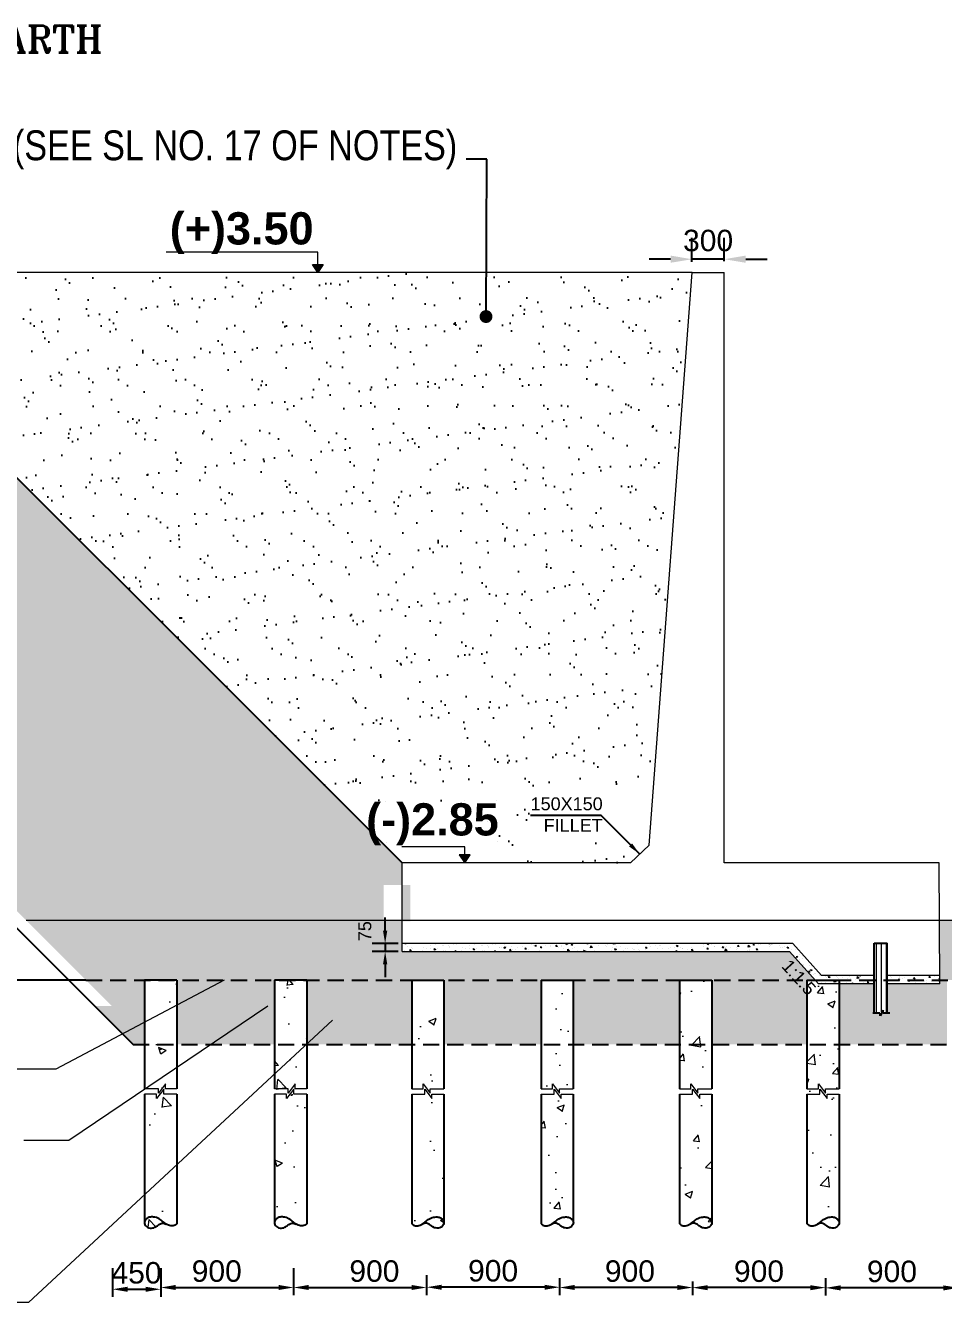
# Model space of a CAD drawing. Extents: x -426260 to 2055400, y -4304674 to -305611.
# Drawn here: x 1019022 to 1027569, y -1929751 to -1917859 of the extents above; entities that cross this region are included whole.
import ezdxf

# ---------------------------------------------------------------- set-up
doc = ezdxf.new("R2010")
doc.units = 0
doc.header["$LTSCALE"] = 300
doc.header["$MEASUREMENT"] = 0
doc.header["$PDMODE"] = 3
doc.linetypes.add('ACAD_ISO03W100', pattern=[30, 12, -18])
doc.linetypes.add('DASHED', pattern=[0.75, 0.5, -0.25])
doc.layers.get('0').update_dxf_attribs({"linetype": 'CONTINUOUS'})
doc.layers.get('DEFPOINTS').update_dxf_attribs({"linetype": 'CONTINUOUS'})
doc.layers.add('Dim', color=7, linetype='CONTINUOUS', lineweight=9)
doc.layers.add('HATCH', color=252, linetype='CONTINUOUS', lineweight=5)
for name, color, linetype in [('LINE', 7, 'CONTINUOUS'), ('P1', 7, 'CONTINUOUS'), ('TXT', 7, 'CONTINUOUS')]:
    doc.layers.add(name, color=color, linetype=linetype)
doc.styles.add('Arial', font='arial.ttf')
doc.styles.add('BIG', font='ROMANT.SHX')
doc.styles.add('DIM', font='isocp3.shx')
doc.styles.add('dimText', font='ARIALN.TTF')
doc.dimstyles.new('dim_100', dxfattribs={"dimtxt": 200, "dimasz": 200, "dimexe": 200, "dimexo": 100, "dimgap": 70, "dimtad": 1, "dimdec": 0, "dimzin": 0, "dimdsep": 46, "dimtxsty": 'DIM', "dimcen": 150, "dimclrd": 5, "dimclre": 5, "dimclrt": 7, "dimadec": 0, "dimazin": 0, "dimtfac": 1, "dimtdec": 0, "dimtmove": 0, "dimatfit": 3, "dimfxl": 20, "dimtolj": 1, "dimtzin": 0, "dimarcsym": 0})
doc.dimstyles.new('dim_230', dxfattribs={"dimtxt": 460, "dimasz": 460, "dimexe": 230, "dimexo": 100, "dimgap": 100, "dimtad": 1, "dimdec": 0, "dimzin": 0, "dimdsep": 46, "dimtxsty": 'dimText', "dimcen": 0.09, "dimclrd": 256, "dimclre": 256, "dimclrt": 7, "dimadec": 0, "dimazin": 0, "dimtfac": 1, "dimtdec": 0, "dimtofl": 0, "dimtmove": 0, "dimatfit": 3, "dimfxl": 1, "dimtolj": 1, "dimtzin": 0, "dimlwd": -1, "dimlwe": -1, "dimarcsym": 0})
doc.dimstyles.new('dim_250', dxfattribs={"dimtxt": 500, "dimasz": 500, "dimexe": 500, "dimexo": 100, "dimgap": 150, "dimtad": 1, "dimdec": 0, "dimzin": 0, "dimdsep": 46, "dimtxsty": 'Arial', "dimcen": 350, "dimclrd": 5, "dimclre": 5, "dimclrt": 7, "dimadec": 0, "dimazin": 0, "dimtfac": 1, "dimtdec": 0, "dimtmove": 0, "dimatfit": 3, "dimfxl": 500, "dimfxlon": 1, "dimtolj": 1, "dimtzin": 0, "dimarcsym": 0})
doc.dimstyles.new('dim_60', dxfattribs={"dimtxt": 120, "dimasz": 120, "dimexe": 60, "dimexo": 60, "dimgap": 50, "dimtad": 1, "dimdec": 0, "dimzin": 0, "dimdsep": 46, "dimtxsty": 'DIM', "dimcen": 0.09, "dimclrd": 5, "dimclre": 5, "dimclrt": 7, "dimadec": 0, "dimazin": 0, "dimtfac": 1, "dimtdec": 0, "dimtmove": 0, "dimatfit": 3, "dimfxl": 1, "dimtolj": 1, "dimtzin": 0, "dimarcsym": 0})
doc.dimstyles.new('dim_70', dxfattribs={"dimtxt": 140, "dimasz": 140, "dimexe": 70, "dimexo": 40, "dimgap": 50, "dimtad": 1, "dimdec": 0, "dimzin": 0, "dimdsep": 46, "dimtxsty": 'Arial', "dimcen": 0.09, "dimclrd": 5, "dimclre": 5, "dimclrt": 7, "dimadec": 0, "dimazin": 0, "dimtfac": 1, "dimtdec": 0, "dimtmove": 0, "dimatfit": 3, "dimfxl": 1, "dimtolj": 1, "dimtzin": 0, "dimarcsym": 0})
pattern_1 = [(37.5, (-16845.33, -437238.19), (-5.039469, 154.1459015), [0, -121.6, 0, -136, 0, -130]), (7.5, (-16845.33, -437238.19), (141.582136, 225.771685), [0, -65.6, 0, -109.6, 0, -42]), (327.5, (-16943.73, -437238.19), (249.131349, 0.452724), [0, -40, 0, -144, 0, -188]), (317.5, (-16943.73, -437238.19), (240.490128, 70.214045), [0, -20, 0, -94.4, 0, -108])]

# ---------------------------------------------------------------- blocks, each defined once
blk = doc.blocks.new('*D115')
at = {"layer": 'DEFPOINTS', "color": 0, "ltscale": 50, "transparency": 16777216}
for p in [(1023994, -1929486), (1025232, -1929517), (1023994, -1929612)]:
    blk.add_point(p, dxfattribs=at)
at = {"layer": 'HATCH', "color": 5, "lineweight": -2, "ltscale": 50, "transparency": 16777216}
for p, q in [((1023994, -1929526), (1023994, -1929682)), ((1025232, -1929557), (1025232, -1929682)), ((1025092, -1929612), (1024134, -1929612))]:
    blk.add_line(p, q, dxfattribs=at)
at = {"layer": 'HATCH', "color": 5, "ltscale": 50, "transparency": 16777216}
for points in [[(1024134, -1929588), (1024134, -1929635), (1023994, -1929612)], [(1025092, -1929588), (1025092, -1929635), (1025232, -1929612)]]:
    blk.add_solid(points, dxfattribs=at)
at = {"layer": 'HATCH', "color": 7, "ltscale": 50, "transparency": 16777216, "insert": (1024649, -1929460), "char_height": 200, "attachment_point": 5, "style": 'Arial'}
blk.add_mtext('\\A1;900', dxfattribs=at)
blk = doc.blocks.new('*D116')
at = {"layer": 'DEFPOINTS', "color": 0, "ltscale": 50, "transparency": 16777216}
for p in [(1022756, -1929457), (1023994, -1929486), (1022756, -1929609)]:
    blk.add_point(p, dxfattribs=at)
at = {"layer": 'HATCH', "color": 5, "lineweight": -2, "ltscale": 50, "transparency": 16777216}
for p, q in [((1022756, -1929497), (1022756, -1929679)), ((1023994, -1929526), (1023994, -1929679)), ((1023854, -1929609), (1022896, -1929609))]:
    blk.add_line(p, q, dxfattribs=at)
at = {"layer": 'HATCH', "color": 5, "ltscale": 50, "transparency": 16777216}
for points in [[(1022896, -1929586), (1022896, -1929633), (1022756, -1929609)], [(1023854, -1929586), (1023854, -1929633), (1023994, -1929609)]]:
    blk.add_solid(points, dxfattribs=at)
at = {"layer": 'HATCH', "color": 7, "ltscale": 50, "transparency": 16777216, "insert": (1023375, -1929457), "char_height": 200, "attachment_point": 5, "style": 'Arial'}
blk.add_mtext('\\A1;900', dxfattribs=at)
blk = doc.blocks.new('*D117')
at = {"layer": 'DEFPOINTS', "color": 0, "ltscale": 50, "transparency": 16777216}
for p in [(1025227, -1920035), (1025227, -1920159), (1025527, -1920154)]:
    blk.add_point(p, dxfattribs=at)
at = {"layer": 'HATCH', "color": 5, "lineweight": -2, "ltscale": 50, "transparency": 16777216}
for p, q in [((1025227, -1920059), (1025227, -1919835)), ((1025527, -1920054), (1025527, -1919835)), ((1025027, -1920035), (1024827, -1920035)), ((1025527, -1920035), (1025227, -1920035)), ((1025727, -1920035), (1025927, -1920035))]:
    blk.add_line(p, q, dxfattribs=at)
at = {"layer": 'HATCH', "color": 5, "ltscale": 50, "transparency": 16777216}
for points in [[(1025027, -1920001), (1025027, -1920068), (1025227, -1920035)], [(1025727, -1920001), (1025727, -1920068), (1025527, -1920035)]]:
    blk.add_solid(points, dxfattribs=at)
at = {"layer": 'HATCH', "color": 7, "ltscale": 50, "transparency": 16777216, "insert": (1025377, -1919862), "char_height": 200, "attachment_point": 5, "style": 'Arial'}
blk.add_mtext('\\A1;300', dxfattribs=at)
blk = doc.blocks.new('RT')
at = {"layer": 'Dim', "ltscale": 50}
h = blk.add_hatch(dxfattribs=at)
h.set_pattern_fill('AR-CONC', color=8, scale=100, style=0)
h.set_pattern_definition([(50, (-3013919.5, 641592.65), (717.26018, -62.75213), [75, -825]), (355, (-3013919.5, 641592.65), (-138.75133, 752.19213), [60, -660]), (100.4514, (-3013859.75, 641587.4), (578.50938, 689.43954), [63.74019, -701.14211]), (46.1842, (-3013919.5, 641792.65), (1067.24105, -165.51901), [112.5, -1237.5]), (96.6356, (-3013830.6, 641778.9), (934.6627, 974.11787), [95.6103, -1051.713]), (351.1842, (-3013919.5, 641792.7), (934.66195, 974.1186), [90, -990]), (21, (-3013819.5, 641742.65), (596.90705, -402.61889), [75, -825]), (326, (-3013819.5, 641742.65), (243.31533, 725.15005), [60, -660]), (71.4514, (-3013769.8, 641709.1), (840.22263, 322.5305), [63.74019, -701.14211]), (37.5, (-3013919.52, 641592.65), (12.159855, 332.893854), [0, -652, 0, -670, 0, -662.5]), (7.5, (-3013919.52, 641592.65), (263.069537, 394.41171), [0, -382, 0, -637, 0, -252.5]), (327.5, (-3014142.52, 641592.65), (533.822436, -22.554872), [0, -250, 0, -780, 0, -1035]), (317.5, (-3014242.52, 641592.65), (583.18617, 100.10498), [0, -325, 0, -518, 0, -735])])
h.paths.add_polyline_path([(150, -2269), (138, -2291), (119, -2305), (97, -2311), (74, -2310), (52, -2302), (33, -2290), (15, -2276), (-6, -2267), (-29, -2266), (-52, -2273), (-64, -2281), (-86, -2289), (-109, -2290), (-130, -2283), (-150, -2271), (-150, 0), (150, 0)])
for points in [[(-150, -1014), (-44, -1014), (-44, -966), (22, -1055), (22, -1014), (150, -1014)], [(-150, -1063), (-29, -1063), (-29, -1015), (38, -1103), (38, -1063), (150, -1063)]]:
    blk.add_lwpolyline(points, dxfattribs=at)
at = {"layer": 'P1', "ltscale": 50}
for points in [[(-150, 0), (-150, -1014)], [(-150, 0), (150, 0)], [(150, 0), (150, -1014)], [(-150, -1063), (-150, -2271)], [(150, -1063), (150, -2253)]]:
    blk.add_lwpolyline(points, dxfattribs=at)
blk.add_spline([(-150, -2271), (-115, -2289), (-72, -2284), (-23, -2252), (15, -2223), (67, -2207), (106, -2210), (132, -2224), (144, -2239), (150, -2253), (150, -2266), (123, -2303), (73, -2309), (38, -2293), (10, -2273), (-18, -2265), (-51, -2273)], degree=3, dxfattribs=at)
blk = doc.blocks.new('PILE.5')
at = {"layer": 'HATCH', "color": 5}
blk.add_blockref('RT', (0, 0), dxfattribs=at)
blk = doc.blocks.new('*D118')
at = {"layer": 'DEFPOINTS', "color": 0, "ltscale": 50, "transparency": 16777216}
for p in [(1021518, -1929393), (1022756, -1929457), (1022756, -1929612)]:
    blk.add_point(p, dxfattribs=at)
at = {"layer": 'HATCH', "color": 5, "lineweight": -2, "ltscale": 50, "transparency": 16777216}
for p, q in [((1021518, -1929433), (1021518, -1929682)), ((1022756, -1929497), (1022756, -1929682)), ((1021658, -1929612), (1022616, -1929612))]:
    blk.add_line(p, q, dxfattribs=at)
at = {"layer": 'HATCH', "color": 5, "ltscale": 50, "transparency": 16777216}
for points in [[(1021658, -1929588), (1021658, -1929635), (1021518, -1929612)], [(1022616, -1929588), (1022616, -1929635), (1022756, -1929612)]]:
    blk.add_solid(points, dxfattribs=at)
at = {"layer": 'HATCH', "color": 7, "ltscale": 50, "transparency": 16777216, "insert": (1022270, -1929460), "char_height": 200, "attachment_point": 5, "style": 'Arial'}
blk.add_mtext('\\A1;900', dxfattribs=at)
blk = doc.blocks.new('*D119')
at = {"layer": 'DEFPOINTS', "color": 0, "ltscale": 50, "transparency": 16777216}
for p in [(1026470, -1929517), (1027708, -1929486), (1026470, -1929615)]:
    blk.add_point(p, dxfattribs=at)
at = {"layer": 'HATCH', "color": 5, "lineweight": -2, "ltscale": 50, "transparency": 16777216}
for p, q in [((1026470, -1929557), (1026470, -1929685)), ((1027708, -1929526), (1027708, -1929685)), ((1027568, -1929615), (1026610, -1929615))]:
    blk.add_line(p, q, dxfattribs=at)
at = {"layer": 'HATCH', "color": 5, "ltscale": 50, "transparency": 16777216}
for points in [[(1026610, -1929592), (1026610, -1929639), (1026470, -1929615)], [(1027568, -1929592), (1027568, -1929639), (1027708, -1929615)]]:
    blk.add_solid(points, dxfattribs=at)
at = {"layer": 'HATCH', "color": 7, "ltscale": 50, "transparency": 16777216, "insert": (1027089, -1929463), "char_height": 200, "attachment_point": 5, "style": 'Arial'}
blk.add_mtext('\\A1;900', dxfattribs=at)
blk = doc.blocks.new('*D122')
at = {"layer": 'DEFPOINTS', "color": 0, "ltscale": 500, "transparency": 16777216}
for p in [(1022779, -1926407), (1022370, -1926482), (1022848, -1926482)]:
    blk.add_point(p, dxfattribs=at)
at = {"layer": 'Dim', "color": 5, "lineweight": -2, "ltscale": 500, "transparency": 16777216}
for p, q in [((1022370, -1926287), (1022370, -1926167)), ((1022490, -1926407), (1022250, -1926407)), ((1022370, -1926407), (1022370, -1926482)), ((1022490, -1926482), (1022250, -1926482)), ((1022370, -1926602), (1022370, -1926722))]:
    blk.add_line(p, q, dxfattribs=at)
at = {"layer": 'Dim', "color": 5, "ltscale": 500, "transparency": 16777216}
for points in [[(1022350, -1926287), (1022390, -1926287), (1022370, -1926407)], [(1022350, -1926602), (1022390, -1926602), (1022370, -1926482)]]:
    blk.add_solid(points, dxfattribs=at)
at = {"layer": 'Dim', "color": 7, "ltscale": 500, "transparency": 16777216, "insert": (1022182, -1926293), "char_height": 120, "attachment_point": 5, "rotation": 90, "style": 'Arial'}
blk.add_mtext('\\A1;75', dxfattribs=at)
blk = doc.blocks.new('*D123')
at = {"layer": 'DEFPOINTS', "color": 0, "ltscale": 50, "transparency": 16777216}
for p in [(1019831, -1929393), (1020280, -1929393), (1020280, -1929628)]:
    blk.add_point(p, dxfattribs=at)
at = {"layer": 'HATCH', "color": 5, "lineweight": -2, "ltscale": 50, "transparency": 16777216}
for p, q in [((1019831, -1929433), (1019831, -1929698)), ((1020280, -1929433), (1020280, -1929698)), ((1019971, -1929628), (1020140, -1929628))]:
    blk.add_line(p, q, dxfattribs=at)
at = {"layer": 'HATCH', "color": 5, "ltscale": 50, "transparency": 16777216}
for points in [[(1019971, -1929605), (1019971, -1929652), (1019831, -1929628)], [(1020140, -1929605), (1020140, -1929652), (1020280, -1929628)]]:
    blk.add_solid(points, dxfattribs=at)
at = {"layer": 'HATCH', "color": 7, "ltscale": 50, "transparency": 16777216, "insert": (1020055, -1929476), "char_height": 200, "attachment_point": 5, "style": 'Arial'}
blk.add_mtext('\\A1;450', dxfattribs=at)
blk = doc.blocks.new('*D141')
at = {"layer": 'DEFPOINTS', "color": 0, "ltscale": 50, "transparency": 16777216}
for p in [(1020280, -1929393), (1021518, -1929457), (1021518, -1929612)]:
    blk.add_point(p, dxfattribs=at)
at = {"layer": 'HATCH', "color": 5, "lineweight": -2, "ltscale": 50, "transparency": 16777216}
for p, q in [((1020280, -1929433), (1020280, -1929682)), ((1021518, -1929497), (1021518, -1929682)), ((1020420, -1929612), (1021378, -1929612))]:
    blk.add_line(p, q, dxfattribs=at)
at = {"layer": 'HATCH', "color": 5, "ltscale": 50, "transparency": 16777216}
for points in [[(1020420, -1929588), (1020420, -1929635), (1020280, -1929612)], [(1021378, -1929588), (1021378, -1929635), (1021518, -1929612)]]:
    blk.add_solid(points, dxfattribs=at)
at = {"layer": 'HATCH', "color": 7, "ltscale": 50, "transparency": 16777216, "insert": (1020802, -1929460), "char_height": 200, "attachment_point": 5, "style": 'Arial'}
blk.add_mtext('\\A1;900', dxfattribs=at)
blk = doc.blocks.new('*D223')
at = {"layer": 'DEFPOINTS', "color": 0, "ltscale": 50, "transparency": 16777216}
for p in [(1025232, -1929515), (1026470, -1929484), (1025232, -1929613)]:
    blk.add_point(p, dxfattribs=at)
at = {"layer": 'HATCH', "color": 5, "lineweight": -2, "ltscale": 50, "transparency": 16777216}
for p, q in [((1025232, -1929555), (1025232, -1929683)), ((1026470, -1929524), (1026470, -1929683)), ((1026330, -1929613), (1025372, -1929613))]:
    blk.add_line(p, q, dxfattribs=at)
at = {"layer": 'HATCH', "color": 5, "ltscale": 50, "transparency": 16777216}
for points in [[(1025372, -1929590), (1025372, -1929637), (1025232, -1929613)], [(1026330, -1929590), (1026330, -1929637), (1026470, -1929613)]]:
    blk.add_solid(points, dxfattribs=at)
at = {"layer": 'HATCH', "color": 7, "ltscale": 50, "transparency": 16777216, "insert": (1025851, -1929461), "char_height": 200, "attachment_point": 5, "style": 'Arial'}
blk.add_mtext('\\A1;900', dxfattribs=at)

msp = doc.modelspace()

# ---------------------------------------------------------------- hatches: boundary and pattern name
at = {"layer": 'Dim', "ltscale": 500}
h = msp.add_hatch(color=15, dxfattribs=at)
h.dxf.hatch_style = 1
h.paths.add_polyline_path([(1021743.8, -1920083.2), (1021694.1, -1920083.2), (1021743.8, -1920157.1)])
h.paths.add_polyline_path([(1021793.5, -1920083.2), (1021743.8, -1920083.2), (1021743.8, -1920157.1)])
h = msp.add_hatch(color=15, dxfattribs=at)
h.dxf.hatch_style = 1
h.paths.add_polyline_path([(1023110.5, -1925583.6), (1023160.2, -1925583.6), (1023110.5, -1925657.5)])
h.paths.add_polyline_path([(1023060.7, -1925583.6), (1023110.5, -1925583.6), (1023110.5, -1925657.5)])
at = {"layer": 'HATCH', "ltscale": 10}
h = msp.add_hatch(dxfattribs=at)
h.set_pattern_fill('ANSI31', color=256, scale=375, angle=45, style=0)
h.set_pattern_definition([(90, (891758.233, -1917095.822), (46.875, 7e-15), [])])
h.paths.add_polyline_path([(1027044.5, -1927062), (1027000.3, -1927062), (1027000.3, -1927033.5), (1026972.3, -1927088.9), (1026972.3, -1927062), (1026924.5, -1927061.4), (1026924.5, -1926407.3), (1027044.5, -1926407.3)])
at = {"layer": 'LINE', "lineweight": 9, "ltscale": 50}
h = msp.add_hatch(dxfattribs=at)
h.set_pattern_fill('AR-SAND', color=0, scale=80, style=0)
h.set_pattern_definition(pattern_1)
h.paths.add_polyline_path([(1012993.4, -1920157.1), (1017026.8, -1920157.1), (1022527.2, -1925657.5), (1022527.2, -1926191.4), (1021623.8, -1926191.4), (1021623.8, -1925049.3), (1017900.8, -1925064.5)])
h.paths.add_polyline_path([(1017900.8, -1925064.5), (1021623.8, -1925049.3), (1021623.8, -1926191.4), (1019027.7, -1926191.4)], flags=17)
h.paths.add_polyline_path([(1022604.2, -1926202.2), (1022356.9, -1926202.2), (1022356.9, -1925862.5), (1022604.2, -1925862.5)])
h.paths.add_polyline_path([(1018590.5, -1922229.5), (1018230.7, -1921876.9), (1018519.2, -1921582.5), (1018879, -1921935.2)], flags=16)
at = {"layer": 'LINE', "ltscale": 50}
h = msp.add_hatch(dxfattribs=at)
h.set_pattern_fill('AR-SAND', color=4, scale=200, style=0)
h.set_pattern_definition([(37.5, (-16845.33, -437238.2), (-12.59867, 385.364754), [0, -304, 0, -340, 0, -325]), (7.5, (-16845.33, -437238.2), (353.95534, 564.42921), [0, -164, 0, -274, 0, -105]), (327.5, (-17091.33, -437238.2), (622.82837, 1.13181), [0, -100, 0, -360, 0, -470]), (317.5, (-17091.33, -437238.2), (601.22532, 175.53511), [0, -50, 0, -236, 0, -270])])
h.paths.add_polyline_path([(1023160.2, -1925583.6), (1023060.7, -1925583.6), (1023110.5, -1925657.5), (1022527.2, -1925657.5), (1017026.8, -1920157.1), (1025226.8, -1920164.5), (1024820.6, -1925499.1), (1024653.9, -1925657.5), (1023110.5, -1925657.5)])
h.paths.add_polyline_path([(1023329.3, -1925657.5), (1022527.2, -1925657.5), (1022285.8, -1925160.7), (1023295.6, -1925157)], flags=17)
h.paths.add_polyline_path([(1023816.8, -1925442.9), (1023816.8, -1924995.6), (1024864, -1925002.4), (1024827.2, -1925492.8)], flags=16)
at = {"layer": 'LINE', "lineweight": 9}
h = msp.add_hatch(dxfattribs=at)
h.set_pattern_fill('AR-SAND', color=256, scale=70, style=0)
h.set_pattern_definition([(37.5, (-18848.5, -432611.6), (-4.409535, 134.877664), [0, -106.4, 0, -119, 0, -113.75]), (7.5, (-18848.5, -432611.6), (123.88437, 197.550225), [0, -57.4, 0, -95.9, 0, -36.75]), (327.5, (-18934.6, -432611.6), (217.98993, 0.396134), [0, -35, 0, -126, 0, -164.5]), (317.5, (-18934.6, -432611.6), (210.428862, 61.43729), [0, -17.5, 0, -82.6, 0, -94.5])])
h.paths.add_polyline_path([(1029547.5, -1926991.4), (1029098.4, -1926991.4), (1029098.4, -1927348.2), (1029190.8, -1927348.2)])
h.paths.add_polyline_path([(1028798.4, -1926991.4), (1027902.5, -1926991.4), (1027902.5, -1927348.2), (1028798.4, -1927348.2)])
h.paths.add_polyline_path([(1027602.5, -1926991.4), (1027044.5, -1926991.4), (1027044.5, -1927056.3), (1027005.8, -1927056.3), (1027005.8, -1927027.7), (1026977.7, -1927083.1), (1026977.7, -1927056.3), (1026924.5, -1927056.3), (1026924.5, -1926991.4), (1026597.7, -1926991.4), (1026597.7, -1927348.2), (1027602.5, -1927348.2)])
h.paths.add_polyline_path([(1026297.7, -1926991.4), (1025410.7, -1926991.4), (1025410.7, -1927348.2), (1026297.7, -1927348.2)])
h.paths.add_polyline_path([(1025110.7, -1926991.4), (1024121.7, -1926991.4), (1024121.7, -1927348.2), (1025110.7, -1927348.2)])
h.paths.add_polyline_path([(1023821.7, -1926991.4), (1022917.1, -1926991.4), (1022917.1, -1927348.2), (1023821.7, -1927348.2)])
h.paths.add_polyline_path([(1022617.1, -1926991.4), (1021639.6, -1926991.4), (1021639.6, -1927348.2), (1022617.1, -1927348.2)])
h.paths.add_polyline_path([(1021339.6, -1926991.4), (1020430.1, -1926991.4), (1020430.1, -1927348.2), (1021339.6, -1927348.2)])
h.paths.add_polyline_path([(1020130.1, -1926991.4), (1019666.6, -1926991.4), (1020023.4, -1927348.2), (1020130.1, -1927348.2)])
h.paths.add_polyline_path([(1022090.9, -1926408.9), (1022090.9, -1926177.1), (1022272.9, -1926177.1), (1022272.9, -1926408.9)], flags=9)
h.paths.add_polyline_path([(1026011.3, -1926622.5), (1026208.1, -1926840), (1026342.1, -1926718.7), (1026145.3, -1926501.2)], flags=24)
h.paths.add_polyline_path([(1021898.4, -1926748.2), (1026372.9, -1926748.2), (1026134.5, -1926482.3), (1022527.2, -1926482.3), (1022527.2, -1926191.4), (1019027.7, -1926191.4), (1019827.7, -1926991.4), (1020130.1, -1926991.4), (1020130.1, -1926748.2), (1020430.1, -1926748.2), (1020430.1, -1926748.2), (1021598.4, -1926748.2), (1021598.4, -1926748.2), (1021898.4, -1926748.2)])
h.paths.add_polyline_path([(1027602.5, -1926748.2), (1029098.4, -1926748.2), (1029098.4, -1926991.4), (1029398.4, -1926991.4), (1030198.4, -1926191.4), (1027530.8, -1926191.4), (1027534.5, -1926782.3), (1027470.6, -1926782.3), (1027470.6, -1926991.4), (1027602.5, -1926991.4)])
at = {"layer": 'LINE', "lineweight": 9, "ltscale": 50}
h = msp.add_hatch(dxfattribs=at)
h.set_pattern_fill('AR-SAND', color=0, scale=80, style=0)
h.set_pattern_definition(pattern_1)
h.paths.add_polyline_path([(1023821.7, -1926748.2), (1022917.1, -1926748.2), (1022917.1, -1926991.4), (1023821.7, -1926991.4)])
h.paths.add_polyline_path([(1022617.1, -1926748.2), (1021639.6, -1926748.2), (1021639.6, -1926991.4), (1022617.1, -1926991.4)])
h.paths.add_polyline_path([(1021339.6, -1926748.2), (1020430.1, -1926748.2), (1020430.1, -1926991.4), (1021339.6, -1926991.4)])
h.paths.add_polyline_path([(1025110.7, -1926748.2), (1024121.7, -1926748.2), (1024121.7, -1926991.4), (1025110.7, -1926991.4)])
h.paths.add_polyline_path([(1026297.7, -1926748.2), (1025410.7, -1926748.2), (1025410.7, -1926991.4), (1026297.7, -1926991.4)])
h.paths.add_polyline_path([(1028798.4, -1926748.2), (1027902.5, -1926748.2), (1027902.5, -1926991.4), (1028798.4, -1926991.4)])
h.paths.add_polyline_path([(1027602.5, -1926748.2), (1027534.3, -1926748.2), (1027534.5, -1926782.3), (1027044.5, -1926782.3), (1027044.5, -1926991.4), (1027602.5, -1926991.4)])
h.paths.add_polyline_path([(1026924.5, -1926782.3), (1026597.7, -1926782.3), (1026597.7, -1926991.4), (1026924.5, -1926991.4)])
h.paths.add_polyline_path([(1026011.3, -1926622.5), (1026208.1, -1926840), (1026342.1, -1926718.7), (1026145.3, -1926501.2)], flags=9)

# ---------------------------------------------------------------- linework, layer by layer
at = {"color": 7, "lineweight": 15}
for p, q in [((1024827.2, -1925492.8), (1025227.4, -1920157.1)), ((1025227.4, -1920157.1), (1025527.4, -1920157.1)), ((1025527.4, -1925657.5), (1025527.4, -1920157.1)), ((1024827.2, -1925492.8), (1024653.9, -1925657.5)), ((1024653.9, -1925657.5), (1022527.2, -1925657.5)), ((1022527.2, -1926482.3), (1022527.2, -1925657.5)), ((1027527.4, -1925657.5), (1025527.4, -1925657.5)), ((1025527.4, -1925657.5), (1025527.4, -1925657.5)), ((1027534.5, -1926782.3), (1027527.4, -1925657.5)), ((1022677.2, -1926407.3), (1022527.2, -1926407.3)), ((1026165.5, -1926407.3), (1022677.2, -1926407.3)), ((1022527.2, -1926482.3), (1022677.2, -1926482.3)), ((1022677.2, -1926482.3), (1026134.5, -1926482.3)), ((1026924.5, -1926707.3), (1026434.5, -1926707.3)), ((1027534.5, -1926707.3), (1027044.5, -1926707.3)), ((1026924.5, -1926782.3), (1026403.5, -1926782.3)), ((1027534.5, -1926782.3), (1027044.5, -1926782.3))]:
    msp.add_line(p, q, dxfattribs=at)
for points in [[(1026165.5, -1926407.3), (1026434.5, -1926707.3)], [(1026134.5, -1926482.3), (1026403.5, -1926782.3)]]:
    msp.add_lwpolyline(points, dxfattribs=at)
at = {"layer": 'Dim', "ltscale": 500}
for points in [[(1021743.8, -1920083.2), (1021743.8, -1919968.1), (1020330.8, -1919968.1)], [(1023110.5, -1925583.6), (1023110.5, -1925507.7), (1022525.6, -1925507.7)]]:
    msp.add_lwpolyline(points, dxfattribs=at)
for points in [[(1021743.8, -1920157.1), (1021694.1, -1920083.2), (1021793.5, -1920083.2)], [(1023110.5, -1925657.5), (1023160.2, -1925583.6), (1023060.7, -1925583.6)]]:
    msp.add_lwpolyline(points, close=True, dxfattribs=at)
at = {"layer": 'HATCH', "color": 8, "linetype": 'ACAD_ISO03W100', "ltscale": 10000}
msp.add_line((1019027.7, -1926191.4), (1031182.6, -1926191.4), dxfattribs=at)
at = {"layer": 'HATCH', "color": 5, "ltscale": 50}
msp.add_lwpolyline([(1025227.4, -1920157.1), (1012377.6, -1920157.1)], dxfattribs=at)
at = {"layer": 'LINE', "color": 2, "lineweight": 15}
for p, q in [((1022554.7, -1926412), (1022555.6, -1926407.3)), ((1022566.7, -1926410.9), (1022554.7, -1926412)), ((1022566.7, -1926410.9), (1022563.7, -1926407.3)), ((1022582.7, -1926440.2), (1022582.7, -1926440.2)), ((1022602.3, -1926482.3), (1022604.3, -1926465)), ((1022619.8, -1926481.2), (1022604.2, -1926465)), ((1022615, -1926441.8), (1022615, -1926441.8)), ((1022623.5, -1926451.4), (1022623.5, -1926451.4)), ((1022625.7, -1926412.4), (1022625.7, -1926412.4)), ((1022728.6, -1926443.3), (1022728.6, -1926443.3)), ((1022751, -1926455.7), (1022751, -1926455.7)), ((1022793.2, -1926428.9), (1022793.2, -1926428.9)), ((1022793.8, -1926451.9), (1022793.8, -1926451.9)), ((1022840.9, -1926462.7), (1022826.9, -1926457.3)), ((1022831, -1926469.4), (1022826.9, -1926457.3)), ((1022840.9, -1926462.7), (1022831, -1926469.4)), ((1022831.3, -1926457.4), (1022831.3, -1926457.4)), ((1022839.5, -1926416.5), (1022839.5, -1926416.5)), ((1022841.7, -1926408), (1022841.7, -1926408)), ((1022857.8, -1926451.2), (1022857.8, -1926451.2)), ((1022900, -1926424.3), (1022900, -1926424.3)), ((1022915.2, -1926426.5), (1022915.2, -1926426.5)), ((1022958.4, -1926428), (1022958.4, -1926428)), ((1022964.6, -1926446.7), (1022964.6, -1926446.7)), ((1022965.3, -1926433.1), (1022965.3, -1926433.1)), ((1023006.7, -1926419.8), (1023006.7, -1926419.8)), ((1023033.8, -1926418.6), (1023033.8, -1926418.6)), ((1023092.8, -1926443.3), (1023092.8, -1926443.3)), ((1023115.2, -1926455.7), (1023115.2, -1926455.7)), ((1023157.3, -1926428.9), (1023157.3, -1926428.9)), ((1023157.9, -1926451.9), (1023157.9, -1926451.9)), ((1023205, -1926462.7), (1023191, -1926457.3)), ((1023195.1, -1926469.4), (1023191, -1926457.3)), ((1023205, -1926462.7), (1023195.1, -1926469.4)), ((1023195.4, -1926457.4), (1023195.4, -1926457.4)), ((1023203.6, -1926416.5), (1023203.6, -1926416.5)), ((1023205.8, -1926408), (1023205.8, -1926408)), ((1023221.9, -1926451.2), (1023221.9, -1926451.2)), ((1023264.1, -1926424.3), (1023264.1, -1926424.3)), ((1023279.4, -1926426.5), (1023279.4, -1926426.5)), ((1023322.5, -1926428), (1023322.5, -1926428)), ((1023328.7, -1926446.7), (1023328.7, -1926446.7)), ((1023329.4, -1926433.1), (1023329.4, -1926433.1)), ((1023370.9, -1926419.8), (1023370.9, -1926419.8)), ((1023397.9, -1926418.6), (1023397.9, -1926418.6)), ((1023435.5, -1926442.2), (1023435.5, -1926442.2)), ((1023439.1, -1926448), (1023439.1, -1926448)), ((1023455.7, -1926449.7), (1023455.7, -1926449.7)), ((1023477.6, -1926415.3), (1023477.6, -1926415.3)), ((1023492.5, -1926446.6), (1023478.5, -1926441.3)), ((1023482.5, -1926453.3), (1023478.5, -1926441.3)), ((1023492.5, -1926446.6), (1023482.5, -1926453.3)), ((1023500.6, -1926432.7), (1023500.6, -1926432.7)), ((1023531.2, -1926474.5), (1023533.5, -1926462)), ((1023531.5, -1926459.7), (1023531.5, -1926459.7)), ((1023543.1, -1926473.5), (1023533.5, -1926462)), ((1023542.2, -1926437.7), (1023542.2, -1926437.7)), ((1023555.8, -1926468.1), (1023555.8, -1926468.1)), ((1023581.6, -1926466.2), (1023581.6, -1926466.2)), ((1023584.4, -1926410.8), (1023584.4, -1926410.8)), ((1023604.5, -1926447.7), (1023604.5, -1926447.7)), ((1023649, -1926433.2), (1023649, -1926433.2)), ((1023674.6, -1926462), (1023676.9, -1926449.5)), ((1023684.4, -1926461.1), (1023674.6, -1926462)), ((1023684.4, -1926458.3), (1023676.9, -1926449.5)), ((1023686.6, -1926461), (1023684.4, -1926458.3)), ((1023686.6, -1926461), (1023684.4, -1926461.1)), ((1023705.5, -1926460.5), (1023705.5, -1926460.5)), ((1023731, -1926414), (1023731, -1926414)), ((1023755.7, -1926428.7), (1023755.7, -1926428.7)), ((1023779.9, -1926430.6), (1023765.9, -1926425.2)), ((1023769.9, -1926437.3), (1023765.9, -1926425.2)), ((1023779.9, -1926430.6), (1023769.9, -1926437.3)), ((1023781.1, -1926420.6), (1023781.1, -1926420.6)), ((1023805.8, -1926408), (1023805.8, -1926408)), ((1023818.1, -1926449.4), (1023820.4, -1926436.9)), ((1023830, -1926448.4), (1023818.1, -1926449.4)), ((1023830, -1926448.4), (1023820.4, -1926436.9)), ((1023862.5, -1926424.1), (1023862.5, -1926424.1)), ((1023897.4, -1926408.8), (1023897.4, -1926408.8)), ((1023907.4, -1926437.2), (1023907.4, -1926437.2)), ((1023909.6, -1926423), (1023909.6, -1926423)), ((1023961.5, -1926436.9), (1023963.8, -1926424.4)), ((1023973.5, -1926435.9), (1023961.5, -1926436.9)), ((1023973.5, -1926435.9), (1023963.8, -1926424.4)), ((1023969.3, -1926419.6), (1023969.3, -1926419.6)), ((1023983.1, -1926447.2), (1023983.1, -1926447.2)), ((1024010.7, -1926435.8), (1024010.7, -1926435.8)), ((1024014, -1926428.8), (1024014, -1926428.8)), ((1024033.2, -1926453.8), (1024033.2, -1926453.8)), ((1024067.3, -1926414.6), (1024053.3, -1926409.2)), ((1024057.4, -1926421.3), (1024053.3, -1926409.2)), ((1024067.3, -1926414.6), (1024057.4, -1926421.3)), ((1024069.7, -1926480.2), (1024071.9, -1926461.2)), ((1024087.4, -1926477.4), (1024071.9, -1926461.2)), ((1024076, -1926415.1), (1024076, -1926415.1)), ((1024105, -1926424.3), (1024107.3, -1926411.8)), ((1024116.9, -1926423.3), (1024105, -1926424.3)), ((1024116.9, -1926423.3), (1024107.3, -1926411.8)), ((1024113.3, -1926449.9), (1024113.3, -1926449.9)), ((1024130.7, -1926448.8), (1024130.7, -1926448.8)), ((1024182.8, -1926410.6), (1024182.8, -1926410.6)), ((1024217.2, -1926464.9), (1024217.2, -1926464.9)), ((1024232.7, -1926408.1), (1024232.7, -1926408.1)), ((1024247.3, -1926468.9), (1024247.3, -1926468.9)), ((1024248.4, -1926411.8), (1024249.2, -1926407.3)), ((1024260.4, -1926410.7), (1024248.4, -1926411.8)), ((1024260.4, -1926410.7), (1024257.5, -1926407.3)), ((1024283.1, -1926447.1), (1024285.3, -1926428.1)), ((1024300.9, -1926444.3), (1024283.1, -1926447.1)), ((1024300.9, -1926444.3), (1024285.3, -1926428.1)), ((1024315.8, -1926411.1), (1024315.8, -1926411.1)), ((1024359, -1926424.7), (1024359, -1926424.7)), ((1024418.5, -1926425.2), (1024418.5, -1926425.2)), ((1024434.8, -1926434.7), (1024434.8, -1926434.7)), ((1024440.3, -1926418.9), (1024440.3, -1926418.9)), ((1024484.8, -1926441.3), (1024484.8, -1926441.3)), ((1024496.6, -1926414), (1024497.4, -1926407.3)), ((1024514.4, -1926411.2), (1024496.6, -1926414)), ((1024522.8, -1926463.1), (1024508.8, -1926457.7)), ((1024512.8, -1926469.8), (1024508.8, -1926457.7)), ((1024514.3, -1926411.2), (1024510.6, -1926407.3)), ((1024522.8, -1926463.1), (1024512.8, -1926469.8)), ((1024522.4, -1926440.2), (1024522.4, -1926440.2)), ((1024557, -1926438.9), (1024557, -1926438.9)), ((1024611.1, -1926457.9), (1024611.1, -1926457.9)), ((1024623.4, -1926453), (1024623.4, -1926453)), ((1024673.6, -1926458.9), (1024673.6, -1926458.9)), ((1024686.9, -1926467.9), (1024686.9, -1926467.9)), ((1024691.8, -1926467.4), (1024691.8, -1926467.4)), ((1024721.5, -1926415), (1024721.5, -1926415)), ((1024726.1, -1926467), (1024726.1, -1926467)), ((1024810.2, -1926447.1), (1024796.2, -1926441.7)), ((1024800.3, -1926453.8), (1024796.2, -1926441.7)), ((1024798.6, -1926462.8), (1024798.6, -1926462.8)), ((1024810.2, -1926447.1), (1024800.3, -1926453.8)), ((1024810.6, -1926412.2), (1024810.6, -1926412.2)), ((1024827.5, -1926415.5), (1024827.5, -1926415.5)), ((1024838.2, -1926435), (1024838.2, -1926435)), ((1024886.4, -1926422.2), (1024886.4, -1926422.2)), ((1024905.4, -1926458.3), (1024905.4, -1926458.3)), ((1024928.6, -1926428.3), (1024928.6, -1926428.3)), ((1024936.5, -1926428.8), (1024936.5, -1926428.8)), ((1024954.8, -1926455.1), (1024954.8, -1926455.1)), ((1025012.1, -1926453.8), (1025012.1, -1926453.8)), ((1025031.2, -1926442.3), (1025031.2, -1926442.3)), ((1025062.8, -1926445.4), (1025062.8, -1926445.4)), ((1025097.6, -1926431.1), (1025083.6, -1926425.7)), ((1025087.7, -1926437.8), (1025083.6, -1926425.7)), ((1025097.6, -1926431.1), (1025087.7, -1926437.8)), ((1025118.9, -1926449.3), (1025118.9, -1926449.3)), ((1025135.1, -1926457.3), (1025135.1, -1926457.3)), ((1025138.5, -1926455.4), (1025138.5, -1926455.4)), ((1025188.6, -1926462), (1025188.6, -1926462)), ((1025224.8, -1926474.4), (1025227.1, -1926461.8)), ((1025225.6, -1926444.8), (1025225.6, -1926444.8)), ((1025236.8, -1926473.3), (1025227.1, -1926461.8)), ((1025236.1, -1926470.1), (1025236.1, -1926470.1)), ((1025332.4, -1926440.3), (1025332.4, -1926440.3)), ((1025336.4, -1926417.6), (1025336.4, -1926417.6)), ((1025338, -1926409.7), (1025338, -1926409.7)), ((1025368.3, -1926461.8), (1025370.6, -1926449.3)), ((1025380.2, -1926460.8), (1025368.3, -1926461.8)), ((1025380.2, -1926460.8), (1025370.6, -1926449.3)), ((1025385.1, -1926415), (1025371.1, -1926409.7)), ((1025375.1, -1926421.8), (1025371.1, -1926409.7)), ((1025385.1, -1926415), (1025375.1, -1926421.8)), ((1025388.1, -1926416.3), (1025388.1, -1926416.3)), ((1025413.1, -1926415.8), (1025413.1, -1926415.8)), ((1025439.2, -1926435.8), (1025439.2, -1926435.8)), ((1025440.3, -1926432.6), (1025440.3, -1926432.6)), ((1025511.7, -1926449.3), (1025514, -1926436.7)), ((1025523.7, -1926448.2), (1025511.7, -1926449.3)), ((1025523.7, -1926448.2), (1025514, -1926436.7)), ((1025514.4, -1926432.9), (1025514.4, -1926432.9)), ((1025529.7, -1926435.8), (1025529.7, -1926435.8)), ((1025537.3, -1926476.4), (1025539.5, -1926457.4)), ((1025555.1, -1926473.6), (1025539.5, -1926457.4)), ((1025541.3, -1926445.4), (1025541.3, -1926445.4)), ((1025545.9, -1926431.3), (1025545.9, -1926431.3)), ((1025590.1, -1926442.9), (1025590.1, -1926442.9)), ((1025640.2, -1926449.5), (1025640.2, -1926449.5)), ((1025644, -1926459.5), (1025644, -1926459.5)), ((1025646.4, -1926455.8), (1025646.4, -1926455.8)), ((1025652.7, -1926426.8), (1025652.7, -1926426.8)), ((1025655.2, -1926436.7), (1025657.5, -1926424.2)), ((1025667.1, -1926435.7), (1025655.2, -1926436.7)), ((1025667.1, -1926435.7), (1025657.5, -1926424.2)), ((1025745.4, -1926407.9), (1025745.4, -1926407.9)), ((1025750.7, -1926443.3), (1025753, -1926424.3)), ((1025768.5, -1926440.5), (1025750.7, -1926443.3)), ((1025768.5, -1926440.5), (1025752.9, -1926424.3)), ((1025759.5, -1926422.3), (1025759.5, -1926422.3)), ((1025766.5, -1926466.1), (1025766.5, -1926466.1)), ((1025798.6, -1926424.2), (1025801, -1926411.6)), ((1025810.6, -1926423.1), (1025798.6, -1926424.2)), ((1025810.6, -1926423.1), (1025801, -1926411.6)), ((1025840.5, -1926463.5), (1025826.5, -1926458.2)), ((1025830.6, -1926470.2), (1025826.5, -1926458.2)), ((1025840.5, -1926463.5), (1025830.6, -1926470.2)), ((1025846.4, -1926420.7), (1025846.4, -1926420.7)), ((1025866.2, -1926417.7), (1025866.2, -1926417.7)), ((1025942.1, -1926411.6), (1025942.9, -1926407.3)), ((1025954, -1926410.6), (1025942.1, -1926411.6)), ((1025949.1, -1926434.8), (1025949.1, -1926434.8)), ((1025954, -1926410.6), (1025951.3, -1926407.3)), ((1025956, -1926425.9), (1025956, -1926425.9)), ((1025964.2, -1926410.2), (1025964.5, -1926407.3)), ((1025982, -1926407.4), (1025964.2, -1926410.2)), ((1025966, -1926420.4), (1025966, -1926420.4)), ((1025973, -1926413.2), (1025973, -1926413.2)), ((1025981.9, -1926407.4), (1025981.9, -1926407.3)), ((1026041.8, -1926430.4), (1026041.8, -1926430.4)), ((1026053, -1926449.8), (1026053, -1926449.8)), ((1026072.7, -1926445.9), (1026072.7, -1926445.9)), ((1026079.8, -1926408.7), (1026079.8, -1926408.7)), ((1026091.9, -1926437), (1026091.9, -1926437)), ((1026128, -1926447.5), (1026114, -1926442.1)), ((1026118, -1926454.2), (1026114, -1926442.1)), ((1026128, -1926447.5), (1026118, -1926454.2)), ((1026154, -1926462.6), (1026154, -1926462.6)), ((1026189.3, -1926465.9), (1026189.3, -1926465.9)), ((1022552.5, -1926474.7), (1022552.5, -1926474.7)), ((1022581.3, -1926478.3), (1022581.3, -1926478.3)), ((1022619.8, -1926481.2), (1022613, -1926482.3)), ((1022715.7, -1926472.2), (1022715.7, -1926472.2)), ((1022765.8, -1926478.7), (1022765.8, -1926478.7)), ((1022910.4, -1926471.9), (1022910.4, -1926471.9)), ((1022935.2, -1926472.4), (1022935.2, -1926472.4)), ((1023024.5, -1926482.3), (1023025.9, -1926474.6)), ((1023032.4, -1926482.3), (1023025.9, -1926474.6)), ((1023079.8, -1926472.2), (1023079.8, -1926472.2)), ((1023129.9, -1926478.7), (1023129.9, -1926478.7)), ((1023274.6, -1926471.9), (1023274.6, -1926471.9)), ((1023299.3, -1926472.4), (1023299.3, -1926472.4)), ((1023388.6, -1926482.3), (1023390, -1926474.6)), ((1023396.5, -1926482.3), (1023390, -1926474.6)), ((1023543.1, -1926473.5), (1023531.2, -1926474.5)), ((1023808.2, -1926474.6), (1023808.2, -1926474.6)), ((1024087.5, -1926477.4), (1024069.7, -1926480.2)), ((1024159.5, -1926470.4), (1024159.5, -1926470.4)), ((1024235.4, -1926479.1), (1024221.4, -1926473.7)), ((1024224.2, -1926482.3), (1024221.4, -1926473.7)), ((1024235.4, -1926479.1), (1024230.6, -1926482.3)), ((1024235.2, -1926480.4), (1024235.2, -1926480.4)), ((1024318.2, -1926477.7), (1024318.2, -1926477.7)), ((1024371.5, -1926480.9), (1024371.5, -1926480.9)), ((1024478.3, -1926476.4), (1024478.3, -1926476.4)), ((1024585.1, -1926471.9), (1024585.1, -1926471.9)), ((1024736.9, -1926474.4), (1024736.9, -1926474.4)), ((1024790.3, -1926478.9), (1024790.3, -1926478.9)), ((1024830, -1926482), (1024830, -1926482)), ((1025071.5, -1926475.1), (1025071.5, -1926475.1)), ((1025082.2, -1926482.3), (1025083.7, -1926474.4)), ((1025090.3, -1926482.3), (1025083.7, -1926474.4)), ((1025236.8, -1926473.3), (1025224.8, -1926474.4)), ((1025314.9, -1926478.6), (1025314.9, -1926478.6)), ((1025555.1, -1926473.6), (1025537.3, -1926476.4)), ((1025553.1, -1926479.5), (1025539.1, -1926474.2)), ((1025541.8, -1926482.3), (1025539.1, -1926474.2)), ((1025553.1, -1926479.5), (1025549, -1926482.3)), ((1025747.9, -1926474.5), (1025747.9, -1926474.5)), ((1025763, -1926475.9), (1025763, -1926475.9)), ((1025842.3, -1926476.1), (1025842.3, -1926476.1)), ((1026183.3, -1926533.3), (1026183.3, -1926533.3)), ((1026201.2, -1926537), (1026203.6, -1926524.4)), ((1026213.2, -1926535.9), (1026201.2, -1926537)), ((1026213.2, -1926535.9), (1026203.6, -1926524.4)), ((1026225.5, -1926506.4), (1026225.5, -1926506.4)), ((1026229.6, -1926555.9), (1026229.6, -1926555.9)), ((1026259.1, -1926543.3), (1026259.1, -1926543.3)), ((1026270.8, -1926532.5), (1026270.8, -1926532.5)), ((1026261.6, -1926609.9), (1026261.6, -1926609.9)), ((1026265.3, -1926608.1), (1026265.3, -1926608.1)), ((1026316.9, -1926674.9), (1026319.3, -1926662.3)), ((1026328.9, -1926673.8), (1026316.9, -1926674.9)), ((1026328.9, -1926673.8), (1026319.3, -1926662.3)), ((1026323.4, -1926611.4), (1026323.4, -1926611.4)), ((1026344.7, -1926657), (1026330.7, -1926651.7)), ((1026334.7, -1926663.8), (1026330.7, -1926651.7)), ((1026344.7, -1926657), (1026334.7, -1926663.8)), ((1026354.5, -1926695.3), (1026354.5, -1926695.3)), ((1026367.9, -1926691.4), (1026367.9, -1926691.4)), ((1026376, -1926690.2), (1026376, -1926690.2)), ((1026411, -1926705.8), (1026411, -1926705.8)), ((1026790.2, -1926712.2), (1026788.5, -1926707.3)), ((1026797.5, -1926707.3), (1026790.2, -1926712.2)), ((1026368.8, -1926732.6), (1026368.8, -1926732.6)), ((1026423.2, -1926759.2), (1026423.2, -1926759.2)), ((1026428.6, -1926769.1), (1026428.6, -1926769.1)), ((1026471.1, -1926715.3), (1026471.1, -1926715.3)), ((1026471.3, -1926770.8), (1026471.3, -1926770.8)), ((1026475.6, -1926728.1), (1026475.6, -1926728.1)), ((1026512.7, -1926721.6), (1026498.7, -1926716.2)), ((1026502.8, -1926728.3), (1026498.7, -1926716.2)), ((1026512.7, -1926721.6), (1026502.8, -1926728.3)), ((1026504.4, -1926779.1), (1026504.4, -1926779.1)), ((1026539.8, -1926779.3), (1026539.8, -1926779.3)), ((1026551.5, -1926766.7), (1026553.7, -1926747.7)), ((1026569.3, -1926764), (1026551.5, -1926766.7)), ((1026569.3, -1926763.9), (1026553.7, -1926747.7)), ((1026571.6, -1926718.3), (1026571.6, -1926718.3)), ((1026582.3, -1926723.6), (1026582.3, -1926723.6)), ((1026587.7, -1926735.3), (1026587.7, -1926735.3)), ((1026628.1, -1926723.4), (1026628.1, -1926723.4)), ((1026671, -1926782.3), (1026666.7, -1926780.7)), ((1026667.3, -1926782.3), (1026666.7, -1926780.7)), ((1026675.5, -1926733.3), (1026675.5, -1926733.3)), ((1026689.1, -1926719.1), (1026689.1, -1926719.1)), ((1026703.9, -1926733.4), (1026703.9, -1926733.4)), ((1026704.4, -1926755.4), (1026704.4, -1926755.4)), ((1026720.5, -1926782.3), (1026721.9, -1926775.1)), ((1026727.9, -1926782.3), (1026721.9, -1926775.1)), ((1026753.9, -1926740), (1026753.9, -1926740)), ((1026765, -1926733.6), (1026767.2, -1926714.6)), ((1026782.7, -1926730.9), (1026765, -1926733.6)), ((1026782.7, -1926730.8), (1026767.1, -1926714.6)), ((1026776.5, -1926746.1), (1026776.5, -1926746.1)), ((1026795.9, -1926714.6), (1026795.9, -1926714.6)), ((1026821, -1926775.4), (1026821, -1926775.4)), ((1026863, -1926775.1), (1026865.3, -1926762.6)), ((1026875, -1926774), (1026863, -1926775.1)), ((1026875, -1926774), (1026865.3, -1926762.6)), ((1026879.2, -1926760.2), (1026879.2, -1926760.2)), ((1026880.3, -1926756.6), (1026880.3, -1926756.6)), ((1026902.6, -1926710.1), (1026902.6, -1926710.1)), ((1027079.8, -1926710.9), (1027079.8, -1926710.9)), ((1027081.7, -1926721.4), (1027081.7, -1926721.4)), ((1027091.4, -1926780.4), (1027091.4, -1926780.4)), ((1027149.9, -1926750), (1027152.2, -1926737.5)), ((1027161.9, -1926748.9), (1027149.9, -1926750)), ((1027161.9, -1926748.9), (1027152.2, -1926737.5)), ((1027155.5, -1926720.9), (1027155.5, -1926720.9)), ((1027162.7, -1926716.1), (1027162.7, -1926716.1)), ((1027184.3, -1926735.5), (1027184.3, -1926735.5)), ((1027198.1, -1926775.8), (1027198.1, -1926775.8)), ((1027205.6, -1926727.5), (1027205.6, -1926727.5)), ((1027255.6, -1926754), (1027241.6, -1926748.6)), ((1027245.7, -1926760.7), (1027241.6, -1926748.6)), ((1027255.6, -1926754), (1027245.7, -1926760.7)), ((1027279.3, -1926736.1), (1027279.3, -1926736.1)), ((1027288.2, -1926750.5), (1027288.2, -1926750.5)), ((1027293.4, -1926737.4), (1027295.7, -1926724.9)), ((1027305.3, -1926736.4), (1027293.4, -1926737.4)), ((1027305.3, -1926736.4), (1027295.7, -1926724.9)), ((1027304.9, -1926771.3), (1027304.9, -1926771.3)), ((1027331.9, -1926744.1), (1027331.9, -1926744.1)), ((1027389.2, -1926763.3), (1027389.2, -1926763.3)), ((1027395.9, -1926756.2), (1027395.9, -1926756.2)), ((1027407.6, -1926754.1), (1027407.6, -1926754.1)), ((1027411.6, -1926766.8), (1027411.6, -1926766.8)), ((1027436.8, -1926724.9), (1027439.1, -1926712.4)), ((1027448.8, -1926723.8), (1027436.8, -1926724.9)), ((1027448.8, -1926723.8), (1027439.1, -1926712.4)), ((1027457.7, -1926760.7), (1027457.7, -1926760.7)), ((1027489.5, -1926710.8), (1027489.5, -1926710.8)), ((1027491.9, -1926777.4), (1027491.9, -1926777.4)), ((1027512.6, -1926776.2), (1027512.6, -1926776.2)), ((1027518.4, -1926762.3), (1027518.4, -1926762.3)), ((1027534.2, -1926734.6), (1027529, -1926732.6)), ((1027533.1, -1926744.7), (1027529, -1926732.6)), ((1027534.3, -1926743.9), (1027533.1, -1926744.7))]:
    msp.add_line(p, q, dxfattribs=at)
at = {"layer": 'LINE'}
for p, q in [((1026924.5, -1927060.1), (1026924.5, -1926405.4)), ((1026924.5, -1926405.4), (1027044.5, -1926405.4)), ((1027044.5, -1926707.3), (1027044.5, -1926405.4)), ((1027044.5, -1927056.5), (1027044.5, -1926405.4)), ((1026977.3, -1927056.3), (1026911.3, -1927056.3)), ((1027005.8, -1927027.7), (1026977.7, -1927083.1)), ((1026977.7, -1927083.1), (1026977.7, -1927056.3)), ((1027005.8, -1927056.3), (1027005.8, -1927027.7)), ((1027068.5, -1927056.3), (1027005.8, -1927056.3))]:
    msp.add_line(p, q, dxfattribs=at)
at = {"layer": 'LINE', "color": 3, "ltscale": 0.5}
msp.add_line((1019584.5, -1926748.2), (1016138.7, -1926748.2), dxfattribs=at)
at = {"layer": 'LINE', "linetype": 'DASHED'}
for p, q in [((1019584.5, -1926748.2), (1029790.8, -1926748.2)), ((1020023.4, -1927348.2), (1029190.8, -1927348.2))]:
    msp.add_line(p, q, dxfattribs=at)
at = {"layer": 'LINE'}
for points in [[(1012832.3, -1920157.1), (1020023.4, -1927348.2)], [(1017026.8, -1920157.1), (1022527.2, -1925657.5)]]:
    msp.add_lwpolyline(points, dxfattribs=at)

# ---------------------------------------------------------------- block references
at = {"layer": 'HATCH', "color": 5, "xscale": -1}
for p in [(1020280.1, -1926748.2), (1021489.6, -1926748.2)]:
    msp.add_blockref('PILE.5', p, dxfattribs=at)
at = {"layer": 'HATCH', "color": 5}
for p in [(1022767.1, -1926748.2), (1023971.7, -1926748.2), (1025260.7, -1926748.2), (1026447.7, -1926748.2)]:
    msp.add_blockref('PILE.5', p, dxfattribs=at)

# ---------------------------------------------------------------- texts
at = {"layer": 'LINE', "char_height": 250, "width": 11058.005, "attachment_point": 8, "style": 'BIG'}
for s, insert in [('\\pxqc;FILLED BY LOCAL EARTH', (1017548.4, -1918108.5)), ('\\pxqc;\\P{\\fArial Narrow|b0|i0|c0|p34;\\H1.1111x;\\C7;BACK FILLINGS (SEE SL NO. 17 OF NOTES)}', (1019743.8, -1919196.5))]:
    msp.add_mtext(s, dxfattribs=dict(at, insert=insert))
at = {"layer": 'TXT', "color": 0, "style": 'Arial'}
msp.add_text('1:1.5', height=120, rotation=312.14299, dxfattribs=at).set_placement((1026053.9, -1926624.6))
at = {"layer": 'TXT', "color": 0, "char_height": 300, "width": 683.017, "attachment_point": 5, "style": 'Arial'}
for s, insert in [('{\\fArial|b1|i0|c0|p34;\\C6;(+)3.50}', (1021034, -1919792.5)), ('{\\fArial|b1|i0|c0|p34;\\C6;(-)2.85}', (1022810.2, -1925297.1))]:
    msp.add_mtext(s, dxfattribs=dict(at, insert=insert))
at = {"layer": 'TXT', "color": 0, "insert": (1024395.7, -1925207.1), "char_height": 120, "attachment_point": 6, "style": 'Arial'}
msp.add_mtext('150X150\\PFILLET', dxfattribs=at)

# ---------------------------------------------------------------- dimensions: what is measured, and where the dimension line sits
at = {"layer": 'Dim', "ltscale": 500}
dim = msp.add_linear_dim(base=(1022370.1, -1926482.3), p1=(1022778.6, -1926407.3), p2=(1022847.8, -1926482.3), angle=90, dimstyle='dim_60', override={"dimexe": 120, "dimtxsty": 'Arial', "dimtmove": 2, "dimfxl": 120, "dimfxlon": 1}, dxfattribs=at)
dim.commit()
dim.dimension.update_dxf_attribs({"geometry": '*D122', "text_midpoint": (1022181.9, -1926293), "dimtype": 160})
at = {"layer": 'HATCH', "ltscale": 50}
dim = msp.add_linear_dim(base=(1025227.4, -1920034.7), p1=(1025527.4, -1920154.3), p2=(1025227.4, -1920158.8), dimstyle='dim_100', override={"dimtxsty": 'Arial', "dimtmove": 1}, dxfattribs=at)
dim.commit()
dim.dimension.update_dxf_attribs({"geometry": '*D117', "text_midpoint": (1025377.4, -1920034.7), "dimtype": 160})
at = {"layer": 'HATCH', "color": 5, "ltscale": 50}
dim = msp.add_linear_dim(base=(1020280.1, -1929628.4), p1=(1019830.5, -1929393.3), p2=(1020280.1, -1929393.3), dimstyle='dim_70', override={"dimtxt": 200}, dxfattribs=at)
dim.commit()
dim.dimension.update_dxf_attribs({"geometry": '*D123', "text_midpoint": (1020055.3, -1929628.4), "dimtype": 160})
for base, p1, p2, picture, middle in [((1021518.1, -1929611.7), (1020280.1, -1929393.3), (1021518.1, -1929457.3), '*D141', (1020801.6, -1929611.7)), ((1022756.1, -1929611.7), (1021518.1, -1929393.3), (1022756.1, -1929457.3), '*D118', (1022269.8, -1929611.7))]:
    dim = msp.add_linear_dim(base=base, p1=p1, p2=p2, text='900', dimstyle='dim_70', override={"dimtxt": 200}, dxfattribs=at)
    dim.commit()
    dim.dimension.update_dxf_attribs({"geometry": picture, "text_midpoint": middle, "dimtype": 160})
for base, p1, p2, picture, middle in [((1022756.1, -1929609.5), (1023994.1, -1929486.3), (1022756.1, -1929457.3), '*D116', (1023375.1, -1929609.5)), ((1023994.1, -1929611.7), (1025232.1, -1929517.2), (1023994.1, -1929486.3), '*D115', (1024648.7, -1929611.7)), ((1025232.1, -1929613.4), (1026470.1, -1929484.3), (1025232.1, -1929515.3), '*D223', (1025851.1, -1929613.4)), ((1026470.1, -1929615.3), (1027708.1, -1929486.3), (1026470.1, -1929517.2), '*D119', (1027089.1, -1929615.3))]:
    dim = msp.add_linear_dim(base=base, p1=p1, p2=p2, angle=180, text='900', dimstyle='dim_70', override={"dimtxt": 200}, dxfattribs=at)
    dim.commit()
    dim.dimension.update_dxf_attribs({"geometry": picture, "text_midpoint": middle, "dimtype": 160})

# ---------------------------------------------------------------- leaders
at = {"color": 0, "ltscale": 50}
msp.add_leader([(1023309.1, -1920569), (1023317.6, -1919104.5), (1023125, -1919104.5)], dimstyle='dim_250', override={"dimasz": 120, "dimgap": 150, "dimtad": 0, "dimldrblk": 'Dot'}, dxfattribs=at)
at = {"layer": 'Dim', "ltscale": 500}
for points in [[(1020869.6, -1926748.2), (1019304.6, -1927578.1), (1018886.1, -1927578)], [(1021277, -1926991.4), (1019423.4, -1928242.2), (1019004.9, -1928242)], [(1021880.2, -1927123.3), (1019048, -1929751.1), (1018404.4, -1929751.1)]]:
    msp.add_leader(points, dimstyle='dim_230', override={"dimasz": 300}, dxfattribs=at)
at = {"layer": 'LINE'}
msp.add_leader([(1024740.6, -1925575.1), (1024381.3, -1925217.1), (1023722.8, -1925217.1)], dimstyle='dim_60', dxfattribs=at)

doc.saveas('drawing.dxf')
